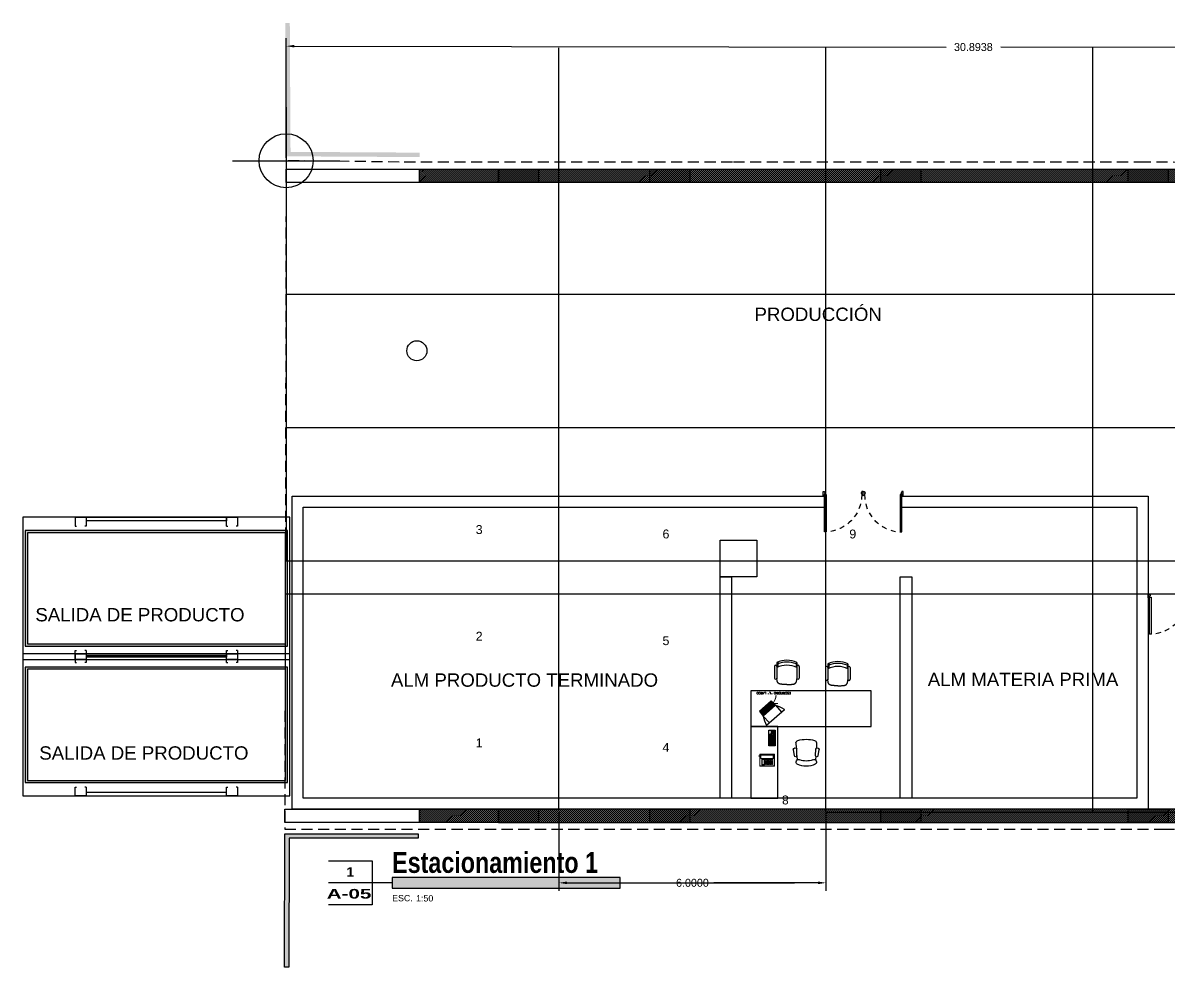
# Model space of a CAD drawing. Header units: millimetres. Extents: x -184 to 3387, y -15 to 1316.
# Drawn here: x 1.92 to 27.69, y 135.4 to 156.64 of the extents above; entities that cross this region are included whole.
import ezdxf
from ezdxf.enums import TextEntityAlignment as Align

# ---------------------------------------------------------------- set-up
doc = ezdxf.new("R2010")
doc.units = ezdxf.units.MM
doc.linetypes.add('XR LINDERO N$0$A-100a LALA IRAPUATO nave equipo$0$HIDDEN', pattern=[0.375, 0.25, -0.125])
doc.linetypes.add('XR SOTANO 2$0$XR PLANTA TIPO DE OFICINAS$0$HIDDEN2', pattern=[0.1875, 0.125, -0.0625])
for name, color, linetype in [('00_ARQ', 8, 'Continuous'), ('ARQ_MOBILIARIO', 8, 'Continuous'), ('Charola', 3, 'Continuous')]:
    doc.layers.add(name, color=color, linetype=linetype)
doc.styles.add('prot4', font='swisseb.ttf', dxfattribs={"width": 0.56})
doc.styles.add('ROMANS', font='romans.shx')
doc.styles.add('TÍTULO', font='arial.ttf', dxfattribs={"height": 0.19})
doc.styles.add('XR SOTANO 2$0$Standard', font='arial.ttf')
doc.dimstyles.get("Standard").update_dxf_attribs({"dimtxt": 0.18, "dimasz": 0.18, "dimexe": 0.18, "dimexo": 0.0625, "dimgap": 0.09, "dimtad": 0, "dimtih": 1, "dimtoh": 1, "dimdec": 4, "dimzin": 0, "dimdsep": 46, "dimtxsty": 'Standard', "dimcen": 0.09, "dimadec": 0, "dimazin": 0, "dimtfac": 1, "dimtdec": 4, "dimtofl": 0, "dimtmove": 0, "dimatfit": 3, "dimfxl": 1, "dimtolj": 1, "dimtzin": 0, "dimarcsym": 0})
picture_1 = doc.add_image_def('image1.jpg', size_in_pixel=(360, 360))
pattern_1 = [(45, (7.8421, 153.538074), (-0.02245064, 0.02245064), [])]

# ---------------------------------------------------------------- blocks, each defined once
blk = doc.blocks.new('XR N1-N2$0$saddaa')
at = {"linetype": 'ByBlock'}
for p, q in [((8.267, 57.39), (8.267, 54.972)), ((7.058, 56.181), (9.475, 56.181))]:
    blk.add_line(p, q, dxfattribs=at)
blk.add_circle((8.267, 56.181), 0.608, dxfattribs=at)
blk = doc.blocks.new('XR LINDERO N$0$saddaa')
at = {"linetype": 'ByBlock'}
for p, q in [((8.267, 57.39), (8.267, 54.972)), ((7.058, 56.181), (9.475, 56.181))]:
    blk.add_line(p, q, dxfattribs=at)
blk.add_circle((8.267, 56.181), 0.608, dxfattribs=at)
blk = doc.blocks.new('TÍTULO PLANO')
blk.add_hatch(color=256).paths.add_polyline_path([(1.912, -0.158), (8.747, -0.158), (8.747, 0.158), (1.912, 0.158)])
for p, q in [((1.912, 0), (0, 0)), ((8.747, 0), (13.969, 0))]:
    blk.add_line(p, q)
blk.add_lwpolyline([(0, 0.658), (1.315, 0.658), (1.315, -0.658), (0, -0.658)])
blk.add_lwpolyline([(1.912, -0.158), (8.747, -0.158), (8.747, 0.158), (1.912, 0.158)], close=True)
at = {"style": 'TÍTULO'}
blk.add_text('ESC.', height=0.19, dxfattribs=at).set_placement((1.912, -0.553))
at = {"style": 'prot4', "width": 0.8}
blk.add_attdef('NOMBRE', (1.912, 0.299), '', height=0.45, dxfattribs=at)
at = {"style": 'prot4'}
blk.add_attdef('NUMERO', text='', height=0.289, dxfattribs=at).set_placement((0.658, 0.326), align=Align.MIDDLE_CENTER)
at = {"style": 'prot4', "width": 1.227796}
blk.add_attdef('CLAVE', text='', height=0.289, dxfattribs=at).set_placement((-0.048, -0.472), (1.289, -0.472), align=Align.FIT)
at = {"style": 'TÍTULO'}
blk.add_attdef('ESCALA', (2.63, -0.558), '', height=0.19, dxfattribs=at)
blk = doc.blocks.new('XR COLUMNAS SUPERIORES$0$saddaa')
at = {"linetype": 'ByBlock'}
for p, q in [((8.267, 57.39), (8.267, 54.972)), ((7.058, 56.181), (9.475, 56.181))]:
    blk.add_line(p, q, dxfattribs=at)
blk.add_circle((8.267, 56.181), 0.608, dxfattribs=at)
blk = doc.blocks.new('XR SOTANO 2$0$XR PLANTA TIPO DE OFICINAS$0$Puerta1.00')
at = {"linetype": 'Continuous'}
for points in [[(405.365, 465.953), (405.365, 466.883), (405.325, 466.883), (405.325, 465.953)], [(405.325, 465.876), (405.325, 465.901), (405.34, 465.901), (405.34, 465.926), (405.325, 465.926), (405.325, 465.976), (405.29, 465.976), (405.29, 465.876)], [(406.255, 465.876), (406.255, 465.901), (406.24, 465.901), (406.24, 465.926), (406.255, 465.926), (406.255, 465.976), (406.29, 465.976), (406.29, 465.876)]]:
    blk.add_lwpolyline(points, close=True, dxfattribs=at)
at = {"linetype": 'XR SOTANO 2$0$XR PLANTA TIPO DE OFICINAS$0$HIDDEN2'}
blk.add_arc((405.324, 465.953), 0.932, 0.0383, 87.4436, dxfattribs=at)
blk = doc.blocks.new('silla3')
for p, q in [((-0.263, -0.23), (-0.288, -0.371)), ((-0.207, -0.235), (-0.211, -0.378)), ((-0.21, -0.224), (-0.203, -0.14)), ((0.21, -0.224), (0.203, -0.14)), ((0.207, -0.235), (0.211, -0.378)), ((0.263, -0.23), (0.288, -0.371)), ((-0.229, -0.523), (-0.227, -0.406)), ((0.229, -0.523), (0.227, -0.406))]:
    blk.add_line(p, q)
at = {"extrusion": (0, 0, -1)}
for centre, major_axis, start_param, end_param in [((0, -0.544), (0, 0.544), 5.886316, 6.680055), ((-0.236, -0.242), (0, 0.031), 5.100262, 7.639608), ((-0.173, -0.092), (0, 0.0577), 2.623535, 5.737508), ((0, -0.552), (0, 0.437), 5.929118, 6.637253), ((0.173, -0.092), (0, 0.0577), 0.545678, 3.65965), ((0.236, -0.242), (0, 0.031), 4.926762, 7.466109), ((-0.249, -0.368), (0, 0.0409), 1.815261, 4.651072), ((0.249, -0.368), (0, 0.0409), 1.632114, 4.467924), ((-0.157, -0.504), (0, 0.0781), 3.533117, 4.459171), ((0, 0.187), (0, 0.787), 2.893022, 3.390163), ((0.157, -0.504), (0, 0.0781), 1.824014, 2.750068)]:
    blk.add_ellipse(centre, major_axis=major_axis, ratio=0.958333, start_param=start_param, end_param=end_param, dxfattribs=at)
blk = doc.blocks.new('A$C369842D8')
for p, q in [((0, 0.405), (0, 0.145)), ((0.05, 0.491), (0.05, 0.381)), ((0.05, 0.405), (0.05, 0.145)), ((0.05, 0.38), (0.05, 0.13)), ((0.07, 0.5), (0.07, 0.39)), ((0.48, 0.5), (0.48, 0.39)), ((0.5, 0.491), (0.5, 0.381)), ((0.5, 0.405), (0.5, 0.145)), ((0.5, 0.38), (0.5, 0.13)), ((0.55, 0.405), (0.55, 0.145))]:
    blk.add_line(p, q)
for points in [[(0.275, 0), (0.262, 0), (0.249, 0), (0.236, 0.001), (0.224, 0.001), (0.212, 0.001), (0.201, 0.002), (0.19, 0.003), (0.181, 0.003), (0.172, 0.004), (0.164, 0.005), (0.157, 0.005), (0.15, 0.006), (0.145, 0.007), (0.139, 0.008), (0.134, 0.009), (0.13, 0.009), (0.126, 0.01), (0.122, 0.011), (0.118, 0.012), (0.114, 0.013), (0.111, 0.014), (0.108, 0.015), (0.105, 0.017), (0.102, 0.018), (0.1, 0.019), (0.097, 0.021), (0.095, 0.022), (0.093, 0.024), (0.091, 0.025), (0.089, 0.027), (0.087, 0.028), (0.085, 0.03), (0.083, 0.032), (0.081, 0.034), (0.079, 0.036), (0.077, 0.039), (0.075, 0.041), (0.073, 0.044), (0.071, 0.048), (0.068, 0.051), (0.066, 0.056), (0.064, 0.061), (0.062, 0.067), (0.059, 0.075), (0.057, 0.085), (0.055, 0.097), (0.052, 0.112), (0.05, 0.13)], [(0.275, 0), (0.288, 0), (0.301, 0), (0.314, 0.001), (0.326, 0.001), (0.338, 0.001), (0.349, 0.002), (0.36, 0.003), (0.369, 0.003), (0.378, 0.004), (0.386, 0.005), (0.393, 0.005), (0.4, 0.006), (0.405, 0.007), (0.411, 0.008), (0.416, 0.009), (0.42, 0.009), (0.424, 0.01), (0.428, 0.011), (0.432, 0.012), (0.436, 0.013), (0.439, 0.014), (0.442, 0.015), (0.445, 0.017), (0.448, 0.018), (0.45, 0.019), (0.453, 0.021), (0.455, 0.022), (0.457, 0.024), (0.459, 0.025), (0.461, 0.027), (0.463, 0.028), (0.465, 0.03), (0.467, 0.032), (0.469, 0.034), (0.471, 0.036), (0.473, 0.039), (0.475, 0.041), (0.477, 0.044), (0.479, 0.048), (0.482, 0.051), (0.484, 0.056), (0.486, 0.061), (0.488, 0.067), (0.491, 0.075), (0.493, 0.085), (0.495, 0.097), (0.498, 0.112), (0.5, 0.13)]]:
    blk.add_lwpolyline(points)
for centre, radius, start, end in [((0.275, 0), 0.54, 65.3885, 114.6115), ((0.025, 0.405), 0.025, 0, 180), ((0.275, -0.11), 0.54, 65.3885, 114.6115), ((0.275, -0.04), 0.54, 67.7008, 112.2992), ((0.525, 0.405), 0.025, 0, 180), ((0.025, 0.145), 0.025, 180, 0), ((0.525, 0.145), 0.025, 180, 0)]:
    blk.add_arc(centre, radius, start, end)
blk = doc.blocks.new('A$C435F5787')
at = {"linetype": 'ByBlock'}
for p, q in [((0, 0), (0, 0.483)), ((0, 0.483), (0.19, 0.483)), ((0.038, 0.371), (0.063, 0.371)), ((0.038, 0.311), (0.038, 0.371)), ((0.063, 0.371), (0.063, 0.311)), ((0.076, 0.381), (0.076, 0.457)), ((0.076, 0.457), (0.171, 0.457)), ((0.171, 0.381), (0.076, 0.381)), ((0.076, 0.311), (0.076, 0.371)), ((0.076, 0.371), (0.117, 0.371)), ((0.095, 0.438), (0.095, 0.454)), ((0.137, 0.438), (0.095, 0.438)), ((0.095, 0.381), (0.095, 0.435)), ((0.114, 0.384), (0.114, 0.435)), ((0.117, 0.371), (0.117, 0.311)), ((0.137, 0.438), (0.137, 0.454)), ((0.171, 0.438), (0.137, 0.438)), ((0.137, 0.381), (0.137, 0.435)), ((0.152, 0.352), (0.152, 0.371)), ((0.152, 0.371), (0.175, 0.371)), ((0.156, 0.384), (0.156, 0.419)), ((0.156, 0.419), (0.171, 0.419)), ((0.171, 0.457), (0.171, 0.381)), ((0.175, 0.371), (0.175, 0.311)), ((0.19, 0.483), (0.19, 0)), ((0.063, 0.311), (0.038, 0.311)), ((0.038, 0.305), (0.063, 0.305)), ((0.038, 0.225), (0.038, 0.305)), ((0.063, 0.225), (0.038, 0.225)), ((0.038, 0.143), (0.038, 0.219)), ((0.038, 0.219), (0.063, 0.219)), ((0.063, 0.143), (0.038, 0.143)), ((0.038, 0.133), (0.063, 0.133)), ((0.038, 0.057), (0.038, 0.133)), ((0.063, 0.057), (0.038, 0.057)), ((0.038, 0.044), (0.063, 0.044)), ((0.038, 0.022), (0.038, 0.044)), ((0.063, 0.022), (0.038, 0.022)), ((0.063, 0.305), (0.063, 0.225)), ((0.063, 0.219), (0.063, 0.143)), ((0.063, 0.133), (0.063, 0.057)), ((0.063, 0.044), (0.063, 0.022)), ((0.117, 0.311), (0.076, 0.311)), ((0.076, 0.305), (0.076, 0.022)), ((0.175, 0.305), (0.076, 0.305)), ((0.076, 0.022), (0.175, 0.022)), ((0.098, 0.273), (0.079, 0.273)), ((0.079, 0.041), (0.095, 0.041)), ((0.095, 0.041), (0.095, 0.048)), ((0.095, 0.048), (0.117, 0.048)), ((0.117, 0.279), (0.098, 0.279)), ((0.098, 0.279), (0.098, 0.273)), ((0.098, 0.051), (0.098, 0.267)), ((0.117, 0.267), (0.117, 0.279)), ((0.133, 0.267), (0.117, 0.267)), ((0.117, 0.06), (0.117, 0.257)), ((0.117, 0.048), (0.117, 0.054)), ((0.117, 0.054), (0.137, 0.054)), ((0.133, 0.33), (0.133, 0.352)), ((0.133, 0.352), (0.152, 0.352)), ((0.152, 0.33), (0.133, 0.33)), ((0.133, 0.257), (0.133, 0.267)), ((0.152, 0.257), (0.133, 0.257)), ((0.137, 0.07), (0.137, 0.254)), ((0.137, 0.054), (0.137, 0.063)), ((0.137, 0.063), (0.156, 0.063)), ((0.152, 0.311), (0.152, 0.33)), ((0.175, 0.311), (0.152, 0.311)), ((0.156, 0.254), (0.156, 0.276)), ((0.156, 0.276), (0.175, 0.276)), ((0.175, 0.254), (0.156, 0.254)), ((0.156, 0.095), (0.156, 0.229)), ((0.156, 0.229), (0.175, 0.229)), ((0.175, 0.095), (0.156, 0.095)), ((0.156, 0.051), (0.156, 0.067)), ((0.156, 0.067), (0.175, 0.067)), ((0.175, 0.051), (0.156, 0.051)), ((0.175, 0.276), (0.175, 0.305)), ((0.175, 0.067), (0.175, 0.254)), ((0.175, 0.022), (0.175, 0.051)), ((0.19, 0), (0, 0))]:
    blk.add_line(p, q, dxfattribs=at)
blk = doc.blocks.new('m-tv pla')
h = blk.add_hatch()
h.set_pattern_fill('ANSI31', color=256, scale=0.005, angle=45, style=0)
h.set_pattern_definition([(90, (-254.158094, -242.753814), (-0.015875, 2e-18), [])])
h.paths.add_polyline_path([(0.24, -0.474), (0.25, -0.284), (-0.25, -0.284), (-0.24, -0.474)])
for p, q in [((0.373, 0), (-0.373, 0)), ((-0.368, 0.006), (0.368, 0.006)), ((-0.25, -0.284), (-0.25, 0)), ((0.25, -0.284), (0.25, 0)), ((-0.24, -0.474), (-0.25, -0.284)), ((-0.25, -0.284), (0.25, -0.284)), ((0.24, -0.474), (0.25, -0.284)), ((-0.24, -0.474), (0.24, -0.474))]:
    blk.add_line(p, q)
for centre, radius, start, end in [((-0.368, 0.001), 0.005, 90, 196.7752), ((0.898, 0.383), 1.327, 196.7752, 210.1505), ((-0.898, 0.383), 1.327, 329.8495, 343.2248), ((0.368, 0.001), 0.005, 343.2248, 90)]:
    blk.add_arc(centre, radius, start, end)
blk = doc.blocks.new('tel')
at = {"lineweight": 0}
for p, q in [((76.298, 58.662), (76.333, 58.662)), ((76.298, 58.333), (76.298, 58.662)), ((76.303, 58.656), (76.333, 58.656)), ((76.303, 58.338), (76.303, 58.656)), ((76.315, 58.639), (76.315, 58.554)), ((76.327, 58.639), (76.315, 58.639)), ((76.315, 58.554), (76.319, 58.554)), ((76.319, 58.635), (76.393, 58.635)), ((76.319, 58.359), (76.319, 58.635)), ((76.327, 58.646), (76.327, 58.635)), ((76.345, 58.646), (76.327, 58.646)), ((76.327, 58.635), (76.345, 58.635)), ((76.331, 58.68), (76.331, 58.673)), ((76.341, 58.68), (76.331, 58.68)), ((76.331, 58.673), (76.341, 58.673)), ((76.333, 58.673), (76.333, 58.646)), ((76.339, 58.673), (76.333, 58.673)), ((76.333, 58.646), (76.339, 58.646)), ((76.339, 58.646), (76.339, 58.673)), ((76.339, 58.662), (76.563, 58.662)), ((76.339, 58.656), (76.558, 58.656)), ((76.341, 58.673), (76.341, 58.68)), ((76.345, 58.635), (76.345, 58.646)), ((76.397, 58.639), (76.345, 58.639)), ((76.393, 58.635), (76.393, 58.359)), ((76.393, 58.554), (76.397, 58.554)), ((76.397, 58.554), (76.397, 58.639)), ((76.408, 58.612), (76.534, 58.612)), ((76.408, 58.557), (76.408, 58.612)), ((76.534, 58.557), (76.408, 58.557)), ((76.412, 58.536), (76.434, 58.536)), ((76.412, 58.507), (76.412, 58.536)), ((76.413, 58.606), (76.528, 58.606)), ((76.413, 58.562), (76.413, 58.606)), ((76.528, 58.562), (76.413, 58.562)), ((76.434, 58.507), (76.434, 58.536)), ((76.444, 58.507), (76.444, 58.536)), ((76.444, 58.536), (76.466, 58.536)), ((76.466, 58.507), (76.466, 58.536)), ((76.476, 58.507), (76.476, 58.536)), ((76.476, 58.536), (76.498, 58.536)), ((76.498, 58.507), (76.498, 58.536)), ((76.508, 58.507), (76.508, 58.536)), ((76.508, 58.536), (76.53, 58.536)), ((76.528, 58.606), (76.528, 58.562)), ((76.53, 58.507), (76.53, 58.536)), ((76.534, 58.612), (76.534, 58.557)), ((76.558, 58.656), (76.558, 58.338)), ((76.563, 58.662), (76.563, 58.333)), ((76.563, 58.333), (76.298, 58.333)), ((76.558, 58.338), (76.303, 58.338)), ((76.315, 58.355), (76.315, 58.44)), ((76.315, 58.44), (76.319, 58.44)), ((76.397, 58.355), (76.315, 58.355)), ((76.393, 58.359), (76.319, 58.359)), ((76.393, 58.44), (76.397, 58.44)), ((76.397, 58.44), (76.397, 58.355)), ((76.434, 58.507), (76.412, 58.507)), ((76.412, 58.475), (76.412, 58.496)), ((76.434, 58.496), (76.412, 58.496)), ((76.434, 58.475), (76.412, 58.475)), ((76.412, 58.443), (76.412, 58.464)), ((76.434, 58.464), (76.412, 58.464)), ((76.434, 58.443), (76.412, 58.443)), ((76.412, 58.411), (76.412, 58.432)), ((76.434, 58.432), (76.412, 58.432)), ((76.434, 58.411), (76.412, 58.411)), ((76.412, 58.379), (76.412, 58.401)), ((76.434, 58.401), (76.412, 58.401)), ((76.434, 58.379), (76.412, 58.379)), ((76.434, 58.475), (76.434, 58.496)), ((76.434, 58.443), (76.434, 58.464)), ((76.434, 58.411), (76.434, 58.432)), ((76.434, 58.379), (76.434, 58.401)), ((76.466, 58.507), (76.444, 58.507)), ((76.444, 58.475), (76.444, 58.496)), ((76.466, 58.496), (76.444, 58.496)), ((76.466, 58.475), (76.444, 58.475)), ((76.444, 58.443), (76.444, 58.464)), ((76.466, 58.464), (76.444, 58.464)), ((76.466, 58.443), (76.444, 58.443)), ((76.444, 58.411), (76.444, 58.432)), ((76.466, 58.432), (76.444, 58.432)), ((76.466, 58.411), (76.444, 58.411)), ((76.444, 58.379), (76.444, 58.401)), ((76.466, 58.401), (76.444, 58.401)), ((76.466, 58.379), (76.444, 58.379)), ((76.466, 58.475), (76.466, 58.496)), ((76.466, 58.443), (76.466, 58.464)), ((76.466, 58.411), (76.466, 58.432)), ((76.466, 58.379), (76.466, 58.401)), ((76.498, 58.507), (76.476, 58.507)), ((76.498, 58.496), (76.476, 58.496)), ((76.476, 58.475), (76.476, 58.496)), ((76.498, 58.475), (76.476, 58.475)), ((76.498, 58.464), (76.476, 58.464)), ((76.476, 58.443), (76.476, 58.464)), ((76.498, 58.443), (76.476, 58.443)), ((76.498, 58.432), (76.476, 58.432)), ((76.476, 58.411), (76.476, 58.432)), ((76.498, 58.411), (76.476, 58.411)), ((76.476, 58.379), (76.476, 58.401)), ((76.498, 58.401), (76.476, 58.401)), ((76.498, 58.379), (76.476, 58.379)), ((76.498, 58.475), (76.498, 58.496)), ((76.498, 58.443), (76.498, 58.464)), ((76.498, 58.411), (76.498, 58.432)), ((76.498, 58.379), (76.498, 58.401)), ((76.53, 58.507), (76.508, 58.507)), ((76.53, 58.496), (76.508, 58.496)), ((76.508, 58.475), (76.508, 58.496)), ((76.53, 58.475), (76.508, 58.475)), ((76.53, 58.464), (76.508, 58.464)), ((76.508, 58.443), (76.508, 58.464)), ((76.53, 58.443), (76.508, 58.443)), ((76.53, 58.432), (76.508, 58.432)), ((76.508, 58.411), (76.508, 58.432)), ((76.53, 58.411), (76.508, 58.411)), ((76.53, 58.401), (76.508, 58.401)), ((76.508, 58.379), (76.508, 58.401)), ((76.53, 58.379), (76.508, 58.379)), ((76.53, 58.475), (76.53, 58.496)), ((76.53, 58.443), (76.53, 58.464)), ((76.53, 58.411), (76.53, 58.432)), ((76.53, 58.379), (76.53, 58.401))]:
    blk.add_line(p, q, dxfattribs=at)
for s, height, p in [('*', 0.0124, (76.418, 58.382)), ('1', 0.0124, (76.419, 58.48)), ('4', 0.0124, (76.42, 58.448)), ('7', 0.0124, (76.42, 58.416)), ('8', 0.0124, (76.452, 58.416)), ('2', 0.0124, (76.452, 58.48)), ('5', 0.0124, (76.452, 58.447)), ('0', 0.0124, (76.452, 58.384)), ('3', 0.0124, (76.484, 58.48)), ('6', 0.0124, (76.484, 58.448)), ('9', 0.0124, (76.484, 58.416)), ('#', 0.007, (76.485, 58.387)), ('L1', 0.00933, (76.512, 58.482)), ('L2', 0.00933, (76.512, 58.45)), ('L3', 0.00933, (76.512, 58.418)), ('L4', 0.00933, (76.512, 58.386))]:
    blk.add_text(s, height=height).set_placement(p)
blk = doc.blocks.new('XR SOTANO 2$0$A$C67844AE1')
at = {"layer": '00_ARQ'}
h = blk.add_hatch(color=256, dxfattribs=at)
h.paths.add_polyline_path([(0.1, 0.35), (5.9, 0.35), (5.9, 2.85), (0.1, 2.85)], flags=16)
h.paths.add_polyline_path([(0.05, 0.3), (5.95, 0.3), (5.95, 2.9), (0.05, 2.9)])
for p, q in [((1.175, 3.2), (1.425, 3.2)), ((1.175, 3.2), (1.175, 3)), ((1.425, 3.2), (1.425, 3)), ((1.425, 3.2), (4.575, 3.2)), ((4.575, 3.12), (1.425, 3.12)), ((4.575, 3), (4.575, 3.2)), ((4.575, 3.2), (4.825, 3.2)), ((4.575, 3.2), (4.575, 3.12)), ((4.825, 3.2), (4.825, 3)), ((1.175, 3), (1.205, 3)), ((1.425, 3), (1.395, 3)), ((4.575, 3), (4.605, 3)), ((4.825, 3), (4.795, 3)), ((1.175, 0), (1.175, 0.2)), ((1.175, 0.2), (1.205, 0.2)), ((1.425, 0), (1.175, 0)), ((1.425, 0.2), (1.395, 0.2)), ((1.425, 0.2), (1.425, 0)), ((4.575, 0.08), (1.425, 0.08)), ((1.425, 0), (4.575, 0)), ((4.575, 0), (4.575, 0.2)), ((4.575, 0.2), (4.605, 0.2)), ((4.575, 0), (4.575, 0.08)), ((4.825, 0), (4.575, 0)), ((4.825, 0.2), (4.795, 0.2)), ((4.825, 0.2), (4.825, 0))]:
    blk.add_line(p, q, dxfattribs=at)
for points in [[(0, 3.2), (0, 0), (6, 0), (6, 3.2)], [(0.05, 0.3), (5.95, 0.3), (5.95, 2.9), (0.05, 2.9)], [(0.1, 0.35), (5.9, 0.35), (5.9, 2.85), (0.1, 2.85)]]:
    blk.add_lwpolyline(points, close=True, dxfattribs=at)
blk = doc.blocks.new('*D303')
at = {"layer": 'Charola', "color": 0, "lineweight": -2, "ltscale": 0.3, "transparency": 16777216}
for p, q in [((7.842, 153.601), (7.846, 156.296)), ((38.736, 153.558), (38.74, 156.253)), ((8.026, 156.116), (22.678, 156.096)), ((38.559, 156.074), (23.908, 156.094))]:
    blk.add_line(p, q, dxfattribs=at)
at = {"layer": 'Charola', "color": 0, "ltscale": 0.3, "transparency": 16777216}
for points in [[(8.026, 156.146), (8.026, 156.086), (7.846, 156.116)], [(38.559, 156.104), (38.559, 156.044), (38.739, 156.073)]]:
    blk.add_solid(points, dxfattribs=at)
at = {"layer": 'Defpoints', "color": 0, "ltscale": 0.3}
for p in [(38.739, 156.073), (7.842, 153.538, -0.724), (38.736, 153.495, -0.724)]:
    blk.add_point(p, dxfattribs=at)
at = {"layer": 'Charola', "color": 0, "ltscale": 0.3, "transparency": 16777216, "insert": (23.293, 156.095), "char_height": 0.18, "attachment_point": 5}
blk.add_mtext('\\A1;30.8938', dxfattribs=at)
blk = doc.blocks.new('*D304')
at = {"layer": 'Charola', "color": 0, "lineweight": -2, "ltscale": 0.3, "transparency": 16777216}
for p, q in [((13.977, 138.886), (13.977, 137.113)), ((19.977, 138.886), (19.977, 137.113)), ((14.157, 137.293), (16.497, 137.293)), ((19.797, 137.293), (17.457, 137.293))]:
    blk.add_line(p, q, dxfattribs=at)
at = {"layer": 'Charola', "color": 0, "ltscale": 0.3, "transparency": 16777216}
for points in [[(14.157, 137.323), (14.157, 137.263), (13.977, 137.293)], [(19.797, 137.323), (19.797, 137.263), (19.977, 137.293)]]:
    blk.add_solid(points, dxfattribs=at)
at = {"layer": 'Defpoints', "color": 0, "ltscale": 0.3}
for p in [(13.977, 138.948, -0.724), (19.977, 138.948, -0.724), (19.977, 137.293)]:
    blk.add_point(p, dxfattribs=at)
at = {"layer": 'Charola', "color": 0, "ltscale": 0.3, "transparency": 16777216, "insert": (16.977, 137.293), "char_height": 0.18, "attachment_point": 5}
blk.add_mtext('\\A1;6.0000', dxfattribs=at)

msp = doc.modelspace()

# ---------------------------------------------------------------- hatches: boundary and pattern name
at = {"layer": '00_ARQ'}
for points in [[(7.82506, 156.63822), (7.84155, 153.63807), (10.8417, 153.6202), (10.84416, 153.72019), (7.94101, 153.73748), (7.92506, 156.63877)], [(7.80489, 135.39791), (7.81105, 138.39811), (10.81138, 138.39875), (10.81405, 138.29875), (7.91093, 138.29813), (7.90489, 135.39757)]]:
    msp.add_hatch(color=256, dxfattribs=at).paths.add_polyline_path(points)
h = msp.add_hatch(dxfattribs=at)
h.set_pattern_fill('ANSI31', color=8, scale=0.01)
h.set_pattern_definition(pattern_1)
h.paths.add_polyline_path([(12.61872, 153.0451), (10.8421, 153.0451), (10.8421, 153.3451), (12.61872, 153.3451)])
h = msp.add_hatch(dxfattribs=at)
h.set_pattern_fill('ANSI31', color=8, scale=0.01)
h.set_pattern_definition(pattern_1)
h.paths.add_polyline_path([(12.61872, 153.34511), (33.22872, 153.34511), (33.22872, 153.04511), (12.61872, 153.04511)])
at = {"layer": '00_ARQ', "linetype": 'ByBlock'}
h = msp.add_hatch(color=256, dxfattribs=at)
h.dxf.hatch_style = 1
h.paths.add_polyline_path([(13.51497, 153.04511), (12.61872, 153.04511), (12.61872, 153.34511), (13.51497, 153.34511)])
h = msp.add_hatch(color=256, dxfattribs=at)
h.dxf.hatch_style = 1
h.paths.add_polyline_path([(16.91481, 153.04511), (16.01856, 153.04511), (16.01856, 153.34511), (16.91481, 153.34511)])
h = msp.add_hatch(color=256, dxfattribs=at)
h.dxf.hatch_style = 1
h.paths.add_polyline_path([(22.11096, 153.04511), (21.21471, 153.04511), (21.21471, 153.34511), (22.11096, 153.34511)])
h = msp.add_hatch(color=256, dxfattribs=at)
h.dxf.hatch_style = 1
h.paths.add_polyline_path([(27.66984, 153.04511), (26.77359, 153.04511), (26.77359, 153.34511), (27.66984, 153.34511)])
at = {"layer": '00_ARQ'}
h = msp.add_hatch(dxfattribs=at)
h.set_pattern_fill('ANSI31', color=8, scale=0.01)
h.set_pattern_definition(pattern_1)
h.paths.add_polyline_path([(12.61872, 138.64811), (10.8421, 138.64811), (10.8421, 138.94811), (12.61872, 138.94811)])
h = msp.add_hatch(dxfattribs=at)
h.set_pattern_fill('ANSI31', color=8, scale=0.01)
h.set_pattern_definition(pattern_1)
h.paths.add_polyline_path([(33.22872, 138.94811), (12.61872, 138.94811), (12.61872, 138.64811), (33.22872, 138.64811)])
at = {"layer": '00_ARQ', "linetype": 'ByBlock'}
h = msp.add_hatch(color=256, dxfattribs=at)
h.dxf.hatch_style = 1
h.paths.add_polyline_path([(13.51497, 138.64811), (12.61872, 138.64811), (12.61872, 138.94811), (13.51497, 138.94811)])
h = msp.add_hatch(color=256, dxfattribs=at)
h.dxf.hatch_style = 1
h.paths.add_polyline_path([(16.91481, 138.64811), (16.01856, 138.64811), (16.01856, 138.94811), (16.91481, 138.94811)])
h = msp.add_hatch(color=256, dxfattribs=at)
h.dxf.hatch_style = 1
h.paths.add_polyline_path([(22.11096, 138.64811), (21.21471, 138.64811), (21.21471, 138.94811), (22.11096, 138.94811)])
h = msp.add_hatch(color=256, dxfattribs=at)
h.dxf.hatch_style = 1
h.paths.add_polyline_path([(27.66984, 138.64811), (26.77359, 138.64811), (26.77359, 138.94811), (27.66984, 138.94811)])

# ---------------------------------------------------------------- linework, layer by layer
at = {"layer": '00_ARQ', "linetype": 'XR LINDERO N$0$A-100a LALA IRAPUATO nave equipo$0$HIDDEN', "elevation": -0.724}
msp.add_lwpolyline([(7.81125, 138.49811), (14.60705, 138.49956), (27.56401, 138.49981), (38.57595, 138.49811), (38.54184, 144.88186), (38.533, 153.49511), (27.14711, 153.50267), (17.87438, 153.5065), (10.38517, 153.50931), (7.8421, 153.53807), (7.81125, 138.49811)], dxfattribs=at)
at = {"layer": '00_ARQ', "ltscale": 2, "elevation": -0.724}
msp.add_lwpolyline([(10.8421, 153.0451), (7.84109, 153.0451), (7.8421, 153.3451), (10.8421, 153.3451)], dxfattribs=at)
at = {"layer": '00_ARQ', "elevation": -0.724}
for points in [[(12.61872, 153.0451), (10.8421, 153.0451), (10.8421, 153.3451), (12.61872, 153.3451)], [(12.61872, 153.34511), (33.22872, 153.34511), (33.22872, 153.04511), (12.61872, 153.04511)], [(12.61872, 138.64811), (10.8421, 138.64811), (10.8421, 138.94811), (12.61872, 138.94811)], [(33.22872, 138.94811), (12.61872, 138.94811), (12.61872, 138.64811), (33.22872, 138.64811)], [(7.80489, 135.39791), (7.81105, 138.39811), (10.81138, 138.39875), (10.81405, 138.29875), (7.91093, 138.29813), (7.90489, 135.39757)]]:
    msp.add_lwpolyline(points, close=True, dxfattribs=at)
at = {"layer": '00_ARQ', "linetype": 'ByBlock', "elevation": -0.724}
for points in [[(13.51497, 153.04511), (12.61872, 153.04511), (12.61872, 153.34511), (13.51497, 153.34511)], [(16.91481, 153.04511), (16.01856, 153.04511), (16.01856, 153.34511), (16.91481, 153.34511)], [(22.11096, 153.04511), (21.21471, 153.04511), (21.21471, 153.34511), (22.11096, 153.34511)], [(27.66984, 153.04511), (26.77359, 153.04511), (26.77359, 153.34511), (27.66984, 153.34511)], [(13.51497, 138.64811), (12.61872, 138.64811), (12.61872, 138.94811), (13.51497, 138.94811)], [(16.91481, 138.64811), (16.01856, 138.64811), (16.01856, 138.94811), (16.91481, 138.94811)], [(22.11096, 138.64811), (21.21471, 138.64811), (21.21471, 138.94811), (22.11096, 138.94811)], [(27.66984, 138.64811), (26.77359, 138.64811), (26.77359, 138.94811), (27.66984, 138.94811)]]:
    msp.add_lwpolyline(points, close=True, dxfattribs=at)
at = {"layer": '00_ARQ', "ltscale": 0.3, "elevation": -0.724}
for points in [[(21.64727, 145.99089), (27.22172, 145.99089), (27.22172, 138.94811), (7.97662, 138.94811), (7.97662, 145.99089), (19.98227, 145.99089)], [(21.64727, 145.74089), (26.97172, 145.74089), (26.97172, 139.19811), (8.22662, 139.19811), (8.22662, 145.74089), (19.98227, 145.74089)]]:
    msp.add_lwpolyline(points, dxfattribs=at)
at = {"layer": '00_ARQ', "ltscale": 0.3}
for points, elevation in [([(17.59917, 144.17551), (17.85806, 144.17551), (17.85806, 139.19811), (17.59917, 139.19811)], -3.62), ([(21.64727, 144.17551), (21.90616, 144.17551), (21.90616, 139.19811), (21.64727, 139.19811)], -0.724)]:
    msp.add_lwpolyline(points, close=True, dxfattribs=dict(at, elevation=elevation))
at = {"layer": '00_ARQ', "ltscale": 2, "elevation": -0.724}
msp.add_lwpolyline([(10.8421, 138.64811), (7.81218, 138.64811), (7.81218, 138.94811), (10.8421, 138.94811)], close=True, dxfattribs=at)
at = {"layer": 'ARQ_MOBILIARIO', "ltscale": 0.01, "elevation": -3.62}
for points in [[(18.29234, 141.61306), (18.29234, 140.80641), (20.99339, 140.80641), (20.99339, 141.61306)], [(18.89732, 140.80641), (18.29234, 140.80641), (18.29234, 139.19811), (18.89732, 139.19811)]]:
    msp.add_lwpolyline(points, close=True, dxfattribs=at)
at = {"layer": 'Charola', "color": 6, "ltscale": 0.3}
for p, q in [((13.97662, 138.94811, -0.724), (13.97662, 156.08116, -0.724)), ((19.97662, 138.88561), (19.97662, 156.09942)), ((25.97662, 138.88561), (25.97662, 156.09109)), ((7.8421, 153.53807, -0.724), (7.8421, 150.53807, -0.724)), ((7.8421, 150.53807, -0.724), (38.82806, 150.53807, -0.724)), ((7.8421, 150.53807, -0.724), (7.8421, 147.53807, -0.724)), ((7.8421, 147.53807, -0.724), (38.12099, 147.53807, -0.724)), ((7.8421, 147.53807, -0.724), (7.8421, 144.53807, -0.724)), ((7.8421, 144.53807, -0.724), (38.54368, 144.53807, -0.724)), ((38.54767, 143.79034, -0.724), (7.82211, 143.79034, -0.724)), ((7.82211, 143.79034, -0.724), (7.82211, 141.37034, -0.724)), ((7.97662, 138.94811, -0.724), (13.97662, 138.94811, -0.724)), ((19.97662, 138.88561), (25.97662, 138.88561)), ((25.97662, 138.88561), (31.97662, 138.88561))]:
    msp.add_line(p, q, dxfattribs=at)
msp.add_circle((10.78154, 149.2632), 0.22512, dxfattribs=at)

# ---------------------------------------------------------------- block references
at = {"layer": '00_ARQ'}
for name, p in [('XR N1-N2$0$saddaa', (-0.42442, 97.35687, -0.724)), ('XR LINDERO N$0$saddaa', (-0.42442, 97.35687, -0.724)), ('XR COLUMNAS SUPERIORES$0$saddaa', (-0.42442, 97.35687, -0.724)), ('XR COLUMNAS SUPERIORES$0$saddaa', (-0.42442, 97.35687, -0.724)), ('XR SOTANO 2$0$A$C67844AE1', (1.92465, 142.31792, -0.724)), ('XR SOTANO 2$0$A$C67844AE1', (1.92465, 139.24728, -0.724))]:
    msp.add_blockref(name, p, dxfattribs=at)
at = {"layer": '00_ARQ', "color": 4, "yscale": 0.8999999999985449, "zscale": 0.8999999999985449, "rotation": 180}
for p, xscale in [((-344.8464, 565.38447, -0.724), -0.8999999999985449), ((386.47593, 565.38447, -0.724), 0.8999999999985449), ((-337.53654, 563.08096, -0.724), -0.8999999999985449)]:
    msp.add_blockref('XR SOTANO 2$0$XR PLANTA TIPO DE OFICINAS$0$Puerta1.00', p, dxfattribs=dict(at, xscale=xscale))
at = {"layer": '00_ARQ'}
ref = msp.add_blockref('TÍTULO PLANO', (8.79146, 137.29258, -0.724), dxfattribs=dict(at, xscale=0.75, yscale=0.75, zscale=0.75))
ref.add_attrib('ESCALA', '1:50', (10.76367, 136.87374, -0.724), dxfattribs={"layer": '0', "height": 0.1425, "style": 'TÍTULO'})
ref.add_attrib('NOMBRE', 'Estacionamiento 1', (10.22555, 137.51663, -0.724), dxfattribs={"layer": '0', "height": 0.46875, "style": 'prot4', "width": 0.8})
ref.add_attrib('CLAVE', 'A-05', dxfattribs={"layer": '0', "height": 0.217045, "style": 'prot4', "width": 1.227796}).set_placement((8.75513, 136.93838, -0.724), (9.75838, 136.93838, -0.724), align=Align.FIT)
ref.add_attrib('NUMERO', '1', dxfattribs={"layer": '0', "height": 0.21704, "style": 'prot4'}).set_placement((9.28474, 137.53679, -0.724), align=Align.MIDDLE_CENTER)
at = {"layer": 'ARQ_MOBILIARIO', "ltscale": 0.01, "xscale": 1.00830868, "yscale": 1.00830868, "zscale": 1.00830868}
for p in [(18.82307, 141.75454, -3.62), (19.96955, 141.72613, -3.62)]:
    msp.add_blockref('A$C369842D8', p, dxfattribs=at)
at = {"layer": 'ARQ_MOBILIARIO', "xscale": 0.7285030212999956, "yscale": 0.7285030212999956, "zscale": 0.7285030212999956, "rotation": 221.4293606010464}
msp.add_blockref('m-tv pla', (18.84266, 141.01103, -3.62), dxfattribs=at)
at = {"layer": 'ARQ_MOBILIARIO', "xscale": 0.7259822496000002, "yscale": 0.7259822496000002, "zscale": 0.7259822496000002}
msp.add_blockref('A$C435F5787', (18.69685, 140.37444, -3.62), dxfattribs=at)
at = {"layer": 'ARQ_MOBILIARIO', "ltscale": 0.01, "yscale": 1.00830868, "zscale": 1.00830868}
for name, p, xscale, rotation in [('silla3', (19.53596, 139.91765, -3.62), 1.00830868, 180), ('tel', (77.63875, 217.11851, -3.62), -1.00830868, 90)]:
    msp.add_blockref(name, p, dxfattribs=dict(at, xscale=xscale, rotation=rotation))

# ---------------------------------------------------------------- texts
at = {"layer": '00_ARQ', "color": 0, "style": 'XR SOTANO 2$0$Standard'}
for s, p in [('PRODUCCIÓN', (18.37235, 149.93355, -0.724)), ('SALIDA DE PRODUCTO', (2.20399, 143.1753, -0.724)), ('ALM PRODUCTO TERMINADO', (10.19824, 141.70482, -0.724)), ('ALM MATERIA PRIMA', (22.26816, 141.72054, -0.724)), ('SALIDA DE PRODUCTO', (2.29256, 140.06434, -0.724))]:
    msp.add_text(s, height=0.3, dxfattribs=at).set_placement(p)
at = {"layer": '00_ARQ', "char_height": 0.2, "attachment_point": 1, "style": 'XR SOTANO 2$0$Standard'}
for s, insert in [('3', (12.1044, 145.34106)), ('6', (16.3044, 145.24106)), ('9', (20.5044, 145.24106)), ('2', (12.1044, 142.94106)), ('5', (16.3044, 142.84106)), ('1', (12.1044, 140.54106)), ('4', (16.3044, 140.44106))]:
    msp.add_mtext_dynamic_manual_height_columns(s, width=0.983728, gutter_width=12.5, heights=[0], dxfattribs=dict(at, insert=insert))
at = {"layer": '00_ARQ', "char_height": 0.2, "attachment_point": 1, "rotation": 180, "style": 'XR SOTANO 2$0$Standard'}
for s, insert in [('7', (18.91856, 141.31432, -3.62)), ('8', (19.14356, 139.05687))]:
    msp.add_mtext_dynamic_manual_height_columns(s, width=0.983728, gutter_width=12.5, heights=[0], dxfattribs=dict(at, insert=insert))
at = {"layer": 'ARQ_MOBILIARIO', "ltscale": 0.01, "style": 'ROMANS'}
msp.add_text('ESCRITORIO "L" LARGO', height=0.0504154, rotation=180, dxfattribs=at).set_placement((19.19373, 141.58505, -3.62))

# ---------------------------------------------------------------- dimensions: what is measured, and where the dimension line sits
at = {"layer": 'Charola', "color": 6, "ltscale": 0.3}
dim = msp.add_aligned_dim(p1=(7.8421, 153.53807, -0.724), p2=(38.73587, 153.49523, -0.724), distance=2.57817, dimstyle='Standard', dxfattribs=at)
dim.commit()
dim.dimension.update_dxf_attribs({"geometry": '*D303', "text_midpoint": (23.29256, 156.09482)})
dim = msp.add_linear_dim(base=(19.97662, 137.29258), p1=(13.97662, 138.94811, -0.724), p2=(19.97662, 138.94811, -0.724), dimstyle='Standard', dxfattribs=at)
dim.commit()
dim.dimension.update_dxf_attribs({"geometry": '*D304', "text_midpoint": (16.97662, 137.29258)})

# ---------------------------------------------------------------- pictures from other files: only their frames are drawn
image = msp.add_image(picture_1, insert=(17.59917, 144.17551, -3.62), size_in_units=(0.82696, 0.82696), dxfattribs=at)
image.dxf.flags = 7

doc.saveas('drawing.dxf')
